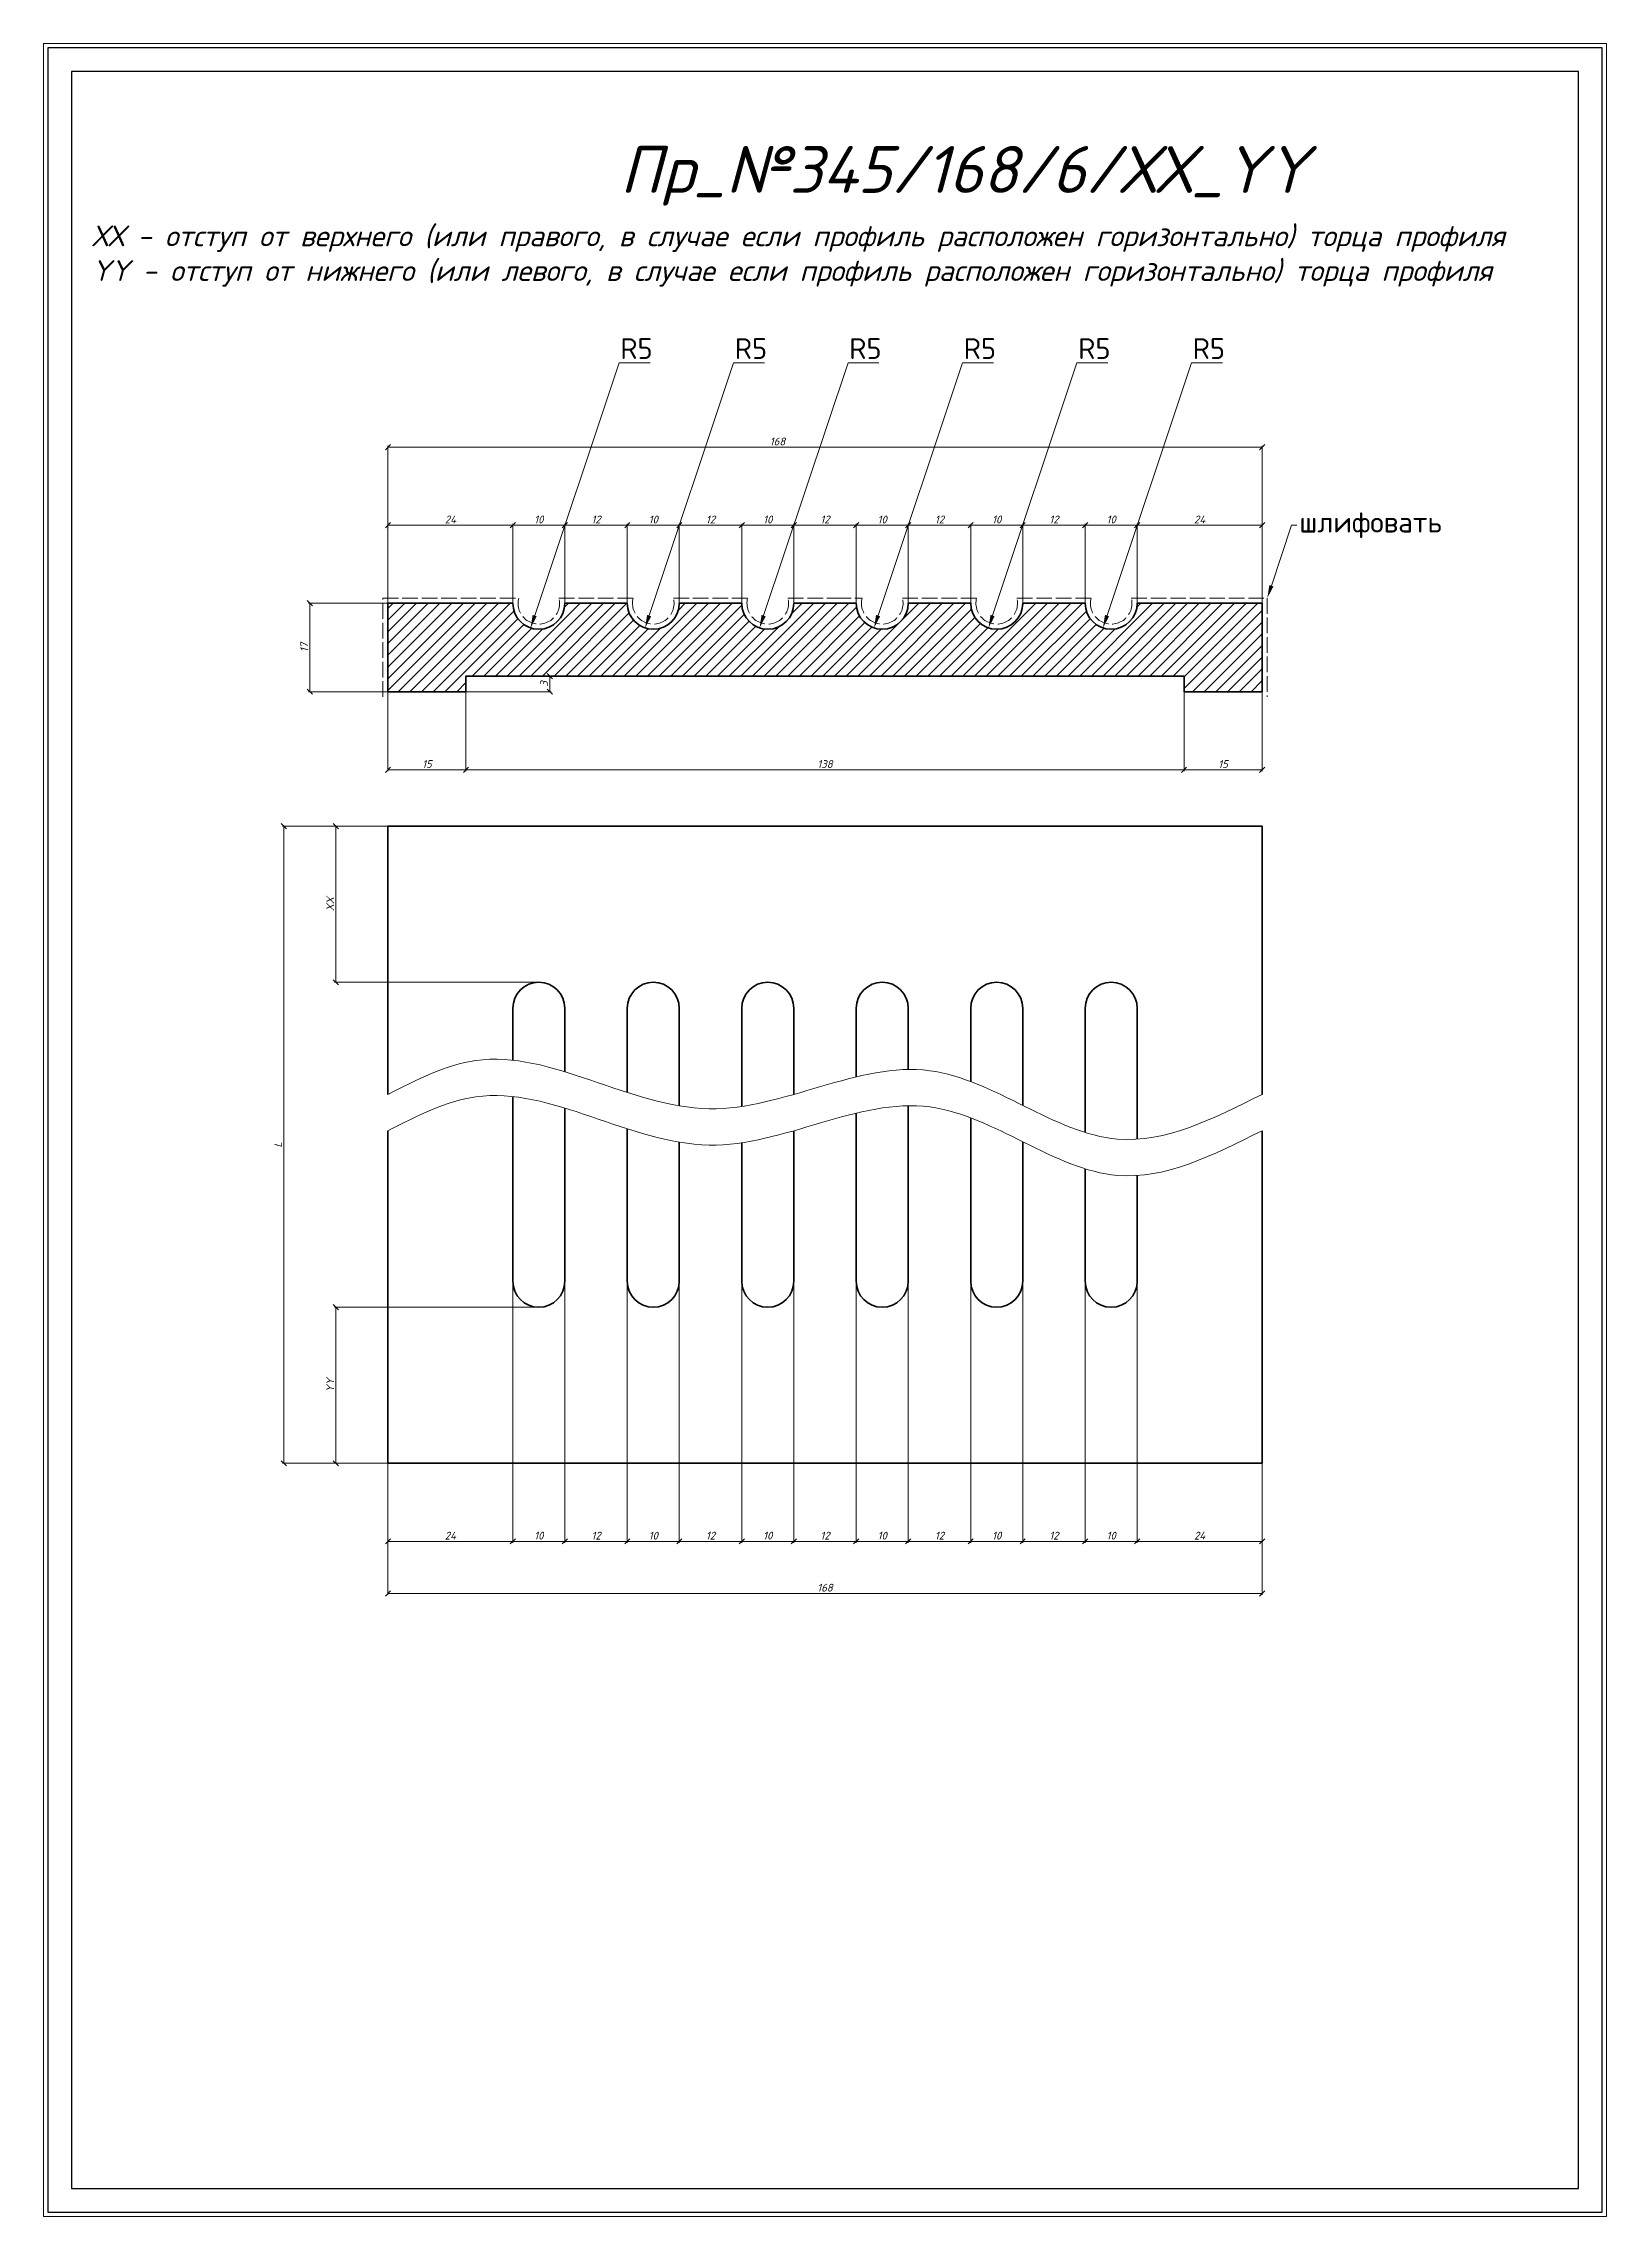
# Model space of a CAD drawing. Header units: millimetres. Extents: x 3164 to 3464, y -2217 to -1799.
import ezdxf
from ezdxf import colors
from ezdxf.entities.mleader import LeaderData, LeaderLine
from ezdxf.math import Vec2, Vec3

# ---------------------------------------------------------------- set-up
doc = ezdxf.new("R2010")
doc.units = ezdxf.units.MM
doc.linetypes.add('ACAD_ISO02W100', pattern=[15, 12, -3])
doc.layers.get('0').update_dxf_attribs({"lineweight": 13})
for name, color, linetype, lineweight in [('Пр_№345', 1, 'Continuous', 35), ('служебный слой ЛИНИИ ПУНКТИРНЫЕ', 7, 'ACAD_ISO02W100', 13), ('служебный слой НАДПИСИ', 7, 'Continuous', 13), ('служебный слой ПОЗИЦИИ', 7, 'Continuous', 13), ('служебный слой РАЗМЕРЫ', 7, 'Continuous', 9), ('служебный слой ШТАМП', 7, 'Continuous', 30), ('служебный слой ШТРИХОВКА', 7, 'Continuous', 5)]:
    doc.layers.add(name, color=color, linetype=linetype, lineweight=lineweight)
doc.styles.add('ЕСКД', font='isocpeur.ttf', dxfattribs={"oblique": 15})
doc.styles.add('ЕСКД профили размеры', font='isocpeur.ttf')
doc.styles.add('ЕСКД штамп_текст', font='isocpeur.ttf')
doc.dimstyles.new('ЕСКД', dxfattribs={"dimtxt": 3.5, "dimasz": 2.5, "dimexe": 0.25, "dimexo": 0, "dimgap": 0.35, "dimtad": 1, "dimdec": 1, "dimzin": 9, "dimtxsty": 'ЕСКД', "dimblk": 'OBLIQUE', "dimcen": 0, "dimclrd": 256, "dimclre": 256, "dimclrt": 256, "dimadec": 1, "dimazin": 0, "dimtfac": 1, "dimtdec": 1, "dimtmove": 0, "dimatfit": 3, "dimldrblk": 'DOTSMALL', "dimfxl": 1, "dimlwd": -1, "dimlwe": -1, "dimarcsym": 0})
doc.dimstyles.new('ЕСКД профили$4', dxfattribs={"dimtxt": 1.5, "dimasz": 1, "dimexe": 0.3, "dimexo": 0, "dimgap": 0.35, "dimtad": 1, "dimtoh": 1, "dimdec": 1, "dimzin": 9, "dimtxsty": 'ЕСКД профили размеры', "dimblk": 'OBLIQUE', "dimcen": 0, "dimse1": 1, "dimclrd": 256, "dimclre": 256, "dimclrt": 256, "dimadec": 1, "dimazin": 0, "dimtfac": 1, "dimtdec": 1, "dimtofl": 0, "dimtmove": 0, "dimatfit": 3, "dimldrblk": 'DOTSMALL', "dimfxl": 1, "dimlwd": -1, "dimlwe": -1, "dimarcsym": 2})

# ---------------------------------------------------------------- blocks, each defined once
blk = doc.blocks.new('_DotSmall')
at = {"color": 0, "linetype": 'ByBlock', "lineweight": -3, "const_width": 0.5}
blk.add_lwpolyline([(-0.0625, 0, 1), (0.0625, 0, 1)], format="xyb", close=True, dxfattribs=at)
blk = doc.blocks.new('_OBLIQUE')
at = {"color": 0, "linetype": 'ByBlock'}
blk.add_line((-0.5, -0.5), (0.5, 0.5), dxfattribs=at)
blk = doc.blocks.new('*D34')
at = {"layer": 'Defpoints', "color": 0, "transparency": 16777216}
for p in [(3254.23, -2037.2), (3230.23, -2072.2), (3230.23, -2087.2)]:
    blk.add_point(p, dxfattribs=at)
at = {"layer": 'служебный слой РАЗМЕРЫ', "transparency": 16777216}
for p, q in [((3254.23, -2037.2), (3254.23, -2087.45)), ((3230.23, -2072.2), (3230.23, -2087.45)), ((3254.23, -2087.2), (3230.23, -2087.2))]:
    blk.add_line(p, q, dxfattribs=at)
at = {"layer": 'служебный слой РАЗМЕРЫ', "transparency": 16777216, "rotation": 180}
blk.add_blockref('_OBLIQUE', (3230.23, -2087.2), dxfattribs=at)
at = {"layer": 'служебный слой РАЗМЕРЫ', "transparency": 16777216}
blk.add_blockref('_OBLIQUE', (3254.23, -2087.2), dxfattribs=at)
at = {"layer": 'служебный слой РАЗМЕРЫ', "transparency": 16777216, "insert": (3242.23, -2086.1), "char_height": 1.5, "attachment_point": 5, "style": 'ЕСКД'}
blk.add_mtext('24', dxfattribs=at)
blk = doc.blocks.new('*D30')
at = {"layer": 'Defpoints', "color": 0, "transparency": 16777216}
for p in [(3230.23, -1949.75), (3210.23, -2072.2), (3230.23, -2072.2)]:
    blk.add_point(p, dxfattribs=at)
at = {"layer": 'служебный слой РАЗМЕРЫ', "transparency": 16777216}
for p, q in [((3230.23, -1949.75), (3209.98, -1949.75)), ((3210.23, -1949.75), (3210.23, -2072.2)), ((3230.23, -2072.2), (3209.98, -2072.2))]:
    blk.add_line(p, q, dxfattribs=at)
for p, rotation in [((3210.23, -1949.75), 90), ((3210.23, -2072.2), 270)]:
    blk.add_blockref('_OBLIQUE', p, dxfattribs=dict(at, rotation=rotation))
at = {"layer": 'служебный слой РАЗМЕРЫ', "transparency": 16777216, "insert": (3209.13, -2010.98), "char_height": 1.5, "attachment_point": 5, "rotation": 90, "style": 'ЕСКД'}
blk.add_mtext('L', dxfattribs=at)
blk = doc.blocks.new('*D29')
at = {"layer": 'Defpoints', "color": 0, "transparency": 16777216}
for p in [(3370.81, -1902.17), (3369.23, -1906.91)]:
    blk.add_point(p, dxfattribs=at)
at = {"layer": 'служебный слой РАЗМЕРЫ', "transparency": 16777216}
for p, q in [((3384.65, -1860.71), (3368.44, -1909.28)), ((3390.6, -1860.71), (3384.65, -1860.71))]:
    blk.add_line(p, q, dxfattribs=at)
blk.add_solid([(3368.04, -1909.15), (3368.83, -1909.42), (3367.65, -1911.65)], dxfattribs=at)
at = {"layer": 'служебный слой РАЗМЕРЫ', "transparency": 16777216, "insert": (3388, -1857.96), "char_height": 4, "attachment_point": 5, "style": 'ЕСКД профили размеры'}
blk.add_mtext('R5', dxfattribs=at)
blk = doc.blocks.new('*D28')
at = {"layer": 'Defpoints', "color": 0, "transparency": 16777216}
for p in [(3348.81, -1902.17), (3347.23, -1906.91)]:
    blk.add_point(p, dxfattribs=at)
at = {"layer": 'служебный слой РАЗМЕРЫ', "transparency": 16777216}
for p, q in [((3362.65, -1860.71), (3346.44, -1909.28)), ((3368.6, -1860.71), (3362.65, -1860.71))]:
    blk.add_line(p, q, dxfattribs=at)
blk.add_solid([(3346.04, -1909.15), (3346.83, -1909.42), (3345.65, -1911.65)], dxfattribs=at)
at = {"layer": 'служебный слой РАЗМЕРЫ', "transparency": 16777216, "insert": (3366, -1857.96), "char_height": 4, "attachment_point": 5, "style": 'ЕСКД профили размеры'}
blk.add_mtext('R5', dxfattribs=at)
blk = doc.blocks.new('*D27')
at = {"layer": 'Defpoints', "color": 0, "transparency": 16777216}
for p in [(3326.81, -1902.17), (3325.23, -1906.91)]:
    blk.add_point(p, dxfattribs=at)
at = {"layer": 'служебный слой РАЗМЕРЫ', "transparency": 16777216}
for p, q in [((3340.65, -1860.71), (3324.44, -1909.28)), ((3346.6, -1860.71), (3340.65, -1860.71))]:
    blk.add_line(p, q, dxfattribs=at)
blk.add_solid([(3324.04, -1909.15), (3324.83, -1909.42), (3323.65, -1911.65)], dxfattribs=at)
at = {"layer": 'служебный слой РАЗМЕРЫ', "transparency": 16777216, "insert": (3344, -1857.96), "char_height": 4, "attachment_point": 5, "style": 'ЕСКД профили размеры'}
blk.add_mtext('R5', dxfattribs=at)
blk = doc.blocks.new('*D26')
at = {"layer": 'Defpoints', "color": 0, "transparency": 16777216}
for p in [(3304.81, -1902.17), (3303.23, -1906.91)]:
    blk.add_point(p, dxfattribs=at)
at = {"layer": 'служебный слой РАЗМЕРЫ', "transparency": 16777216}
for p, q in [((3318.65, -1860.71), (3302.44, -1909.28)), ((3324.6, -1860.71), (3318.65, -1860.71))]:
    blk.add_line(p, q, dxfattribs=at)
blk.add_solid([(3302.04, -1909.15), (3302.83, -1909.42), (3301.65, -1911.65)], dxfattribs=at)
at = {"layer": 'служебный слой РАЗМЕРЫ', "transparency": 16777216, "insert": (3322, -1857.96), "char_height": 4, "attachment_point": 5, "style": 'ЕСКД профили размеры'}
blk.add_mtext('R5', dxfattribs=at)
blk = doc.blocks.new('*D25')
at = {"layer": 'Defpoints', "color": 0, "transparency": 16777216}
for p in [(3282.81, -1902.17), (3281.23, -1906.91)]:
    blk.add_point(p, dxfattribs=at)
at = {"layer": 'служебный слой РАЗМЕРЫ', "transparency": 16777216}
for p, q in [((3296.65, -1860.71), (3280.44, -1909.28)), ((3302.6, -1860.71), (3296.65, -1860.71))]:
    blk.add_line(p, q, dxfattribs=at)
blk.add_solid([(3280.04, -1909.15), (3280.83, -1909.42), (3279.65, -1911.65)], dxfattribs=at)
at = {"layer": 'служебный слой РАЗМЕРЫ', "transparency": 16777216, "insert": (3300, -1857.96), "char_height": 4, "attachment_point": 5, "style": 'ЕСКД профили размеры'}
blk.add_mtext('R5', dxfattribs=at)
blk = doc.blocks.new('*D24')
at = {"layer": 'Defpoints', "color": 0, "transparency": 16777216}
for p in [(3260.81, -1902.17), (3259.23, -1906.91)]:
    blk.add_point(p, dxfattribs=at)
at = {"layer": 'служебный слой РАЗМЕРЫ', "transparency": 16777216}
for p, q in [((3274.65, -1860.71), (3258.44, -1909.28)), ((3280.6, -1860.71), (3274.65, -1860.71))]:
    blk.add_line(p, q, dxfattribs=at)
blk.add_solid([(3258.04, -1909.15), (3258.83, -1909.42), (3257.65, -1911.65)], dxfattribs=at)
at = {"layer": 'служебный слой РАЗМЕРЫ', "transparency": 16777216, "insert": (3278, -1857.96), "char_height": 4, "attachment_point": 5, "style": 'ЕСКД профили размеры'}
blk.add_mtext('R5', dxfattribs=at)
blk = doc.blocks.new('*D23')
at = {"layer": 'Defpoints', "color": 0, "transparency": 16777216}
for p in [(3398.23, -1876.91), (3230.23, -1906.91), (3398.23, -1906.91)]:
    blk.add_point(p, dxfattribs=at)
at = {"layer": 'служебный слой РАЗМЕРЫ', "transparency": 16777216}
for p, q in [((3230.23, -1906.91), (3230.23, -1876.66)), ((3230.23, -1876.91), (3398.23, -1876.91)), ((3398.23, -1906.91), (3398.23, -1876.66))]:
    blk.add_line(p, q, dxfattribs=at)
at = {"layer": 'служебный слой РАЗМЕРЫ', "transparency": 16777216, "rotation": 180}
blk.add_blockref('_OBLIQUE', (3230.23, -1876.91), dxfattribs=at)
at = {"layer": 'служебный слой РАЗМЕРЫ', "transparency": 16777216}
blk.add_blockref('_OBLIQUE', (3398.23, -1876.91), dxfattribs=at)
at = {"layer": 'служебный слой РАЗМЕРЫ', "transparency": 16777216, "insert": (3305.1, -1875.81), "char_height": 1.5, "attachment_point": 5, "style": 'ЕСКД'}
blk.add_mtext('168', dxfattribs=at)
blk = doc.blocks.new('*D21')
at = {"layer": 'Defpoints', "color": 0, "transparency": 16777216}
for p in [(3364.23, -1891.91), (3364.23, -1906.91), (3374.23, -1906.91)]:
    blk.add_point(p, dxfattribs=at)
at = {"layer": 'служебный слой РАЗМЕРЫ', "transparency": 16777216}
for p, q in [((3364.23, -1906.91), (3364.23, -1891.66)), ((3374.23, -1906.91), (3374.23, -1891.66)), ((3374.23, -1891.91), (3364.23, -1891.91))]:
    blk.add_line(p, q, dxfattribs=at)
at = {"layer": 'служебный слой РАЗМЕРЫ', "transparency": 16777216, "rotation": 180}
blk.add_blockref('_OBLIQUE', (3364.23, -1891.91), dxfattribs=at)
at = {"layer": 'служебный слой РАЗМЕРЫ', "transparency": 16777216}
blk.add_blockref('_OBLIQUE', (3374.23, -1891.91), dxfattribs=at)
at = {"layer": 'служебный слой РАЗМЕРЫ', "transparency": 16777216, "insert": (3369.23, -1890.81), "char_height": 1.5, "attachment_point": 5, "style": 'ЕСКД'}
blk.add_mtext('10', dxfattribs=at)
blk = doc.blocks.new('*D19')
at = {"layer": 'Defpoints', "color": 0, "transparency": 16777216}
for p in [(3342.23, -1891.91), (3342.23, -1906.91), (3352.23, -1906.91)]:
    blk.add_point(p, dxfattribs=at)
at = {"layer": 'служебный слой РАЗМЕРЫ', "transparency": 16777216}
for p, q in [((3342.23, -1906.91), (3342.23, -1891.66)), ((3352.23, -1906.91), (3352.23, -1891.66)), ((3352.23, -1891.91), (3342.23, -1891.91))]:
    blk.add_line(p, q, dxfattribs=at)
at = {"layer": 'служебный слой РАЗМЕРЫ', "transparency": 16777216, "rotation": 180}
blk.add_blockref('_OBLIQUE', (3342.23, -1891.91), dxfattribs=at)
at = {"layer": 'служебный слой РАЗМЕРЫ', "transparency": 16777216}
blk.add_blockref('_OBLIQUE', (3352.23, -1891.91), dxfattribs=at)
at = {"layer": 'служебный слой РАЗМЕРЫ', "transparency": 16777216, "insert": (3347.23, -1890.81), "char_height": 1.5, "attachment_point": 5, "style": 'ЕСКД'}
blk.add_mtext('10', dxfattribs=at)
blk = doc.blocks.new('*D17')
at = {"layer": 'Defpoints', "color": 0, "transparency": 16777216}
for p in [(3320.23, -1891.91), (3320.23, -1906.91), (3330.23, -1906.91)]:
    blk.add_point(p, dxfattribs=at)
at = {"layer": 'служебный слой РАЗМЕРЫ', "transparency": 16777216}
for p, q in [((3320.23, -1906.91), (3320.23, -1891.66)), ((3330.23, -1906.91), (3330.23, -1891.66)), ((3330.23, -1891.91), (3320.23, -1891.91))]:
    blk.add_line(p, q, dxfattribs=at)
at = {"layer": 'служебный слой РАЗМЕРЫ', "transparency": 16777216, "rotation": 180}
blk.add_blockref('_OBLIQUE', (3320.23, -1891.91), dxfattribs=at)
at = {"layer": 'служебный слой РАЗМЕРЫ', "transparency": 16777216}
blk.add_blockref('_OBLIQUE', (3330.23, -1891.91), dxfattribs=at)
at = {"layer": 'служебный слой РАЗМЕРЫ', "transparency": 16777216, "insert": (3325.23, -1890.81), "char_height": 1.5, "attachment_point": 5, "style": 'ЕСКД'}
blk.add_mtext('10', dxfattribs=at)
blk = doc.blocks.new('*D16')
at = {"layer": 'Defpoints', "color": 0, "transparency": 16777216}
for p in [(3308.23, -1891.91), (3308.23, -1906.91), (3320.23, -1906.91)]:
    blk.add_point(p, dxfattribs=at)
at = {"layer": 'служебный слой РАЗМЕРЫ', "transparency": 16777216}
for p, q in [((3308.23, -1906.91), (3308.23, -1891.66)), ((3320.23, -1906.91), (3320.23, -1891.66)), ((3320.23, -1891.91), (3308.23, -1891.91))]:
    blk.add_line(p, q, dxfattribs=at)
at = {"layer": 'служебный слой РАЗМЕРЫ', "transparency": 16777216, "rotation": 180}
blk.add_blockref('_OBLIQUE', (3308.23, -1891.91), dxfattribs=at)
at = {"layer": 'служебный слой РАЗМЕРЫ', "transparency": 16777216}
blk.add_blockref('_OBLIQUE', (3320.23, -1891.91), dxfattribs=at)
at = {"layer": 'служебный слой РАЗМЕРЫ', "transparency": 16777216, "insert": (3314.23, -1890.81), "char_height": 1.5, "attachment_point": 5, "style": 'ЕСКД'}
blk.add_mtext('12', dxfattribs=at)
blk = doc.blocks.new('*D15')
at = {"layer": 'Defpoints', "color": 0, "transparency": 16777216}
for p in [(3298.23, -1891.91), (3298.23, -1906.91), (3308.23, -1906.91)]:
    blk.add_point(p, dxfattribs=at)
at = {"layer": 'служебный слой РАЗМЕРЫ', "transparency": 16777216}
for p, q in [((3298.23, -1906.91), (3298.23, -1891.66)), ((3308.23, -1906.91), (3308.23, -1891.66)), ((3308.23, -1891.91), (3298.23, -1891.91))]:
    blk.add_line(p, q, dxfattribs=at)
at = {"layer": 'служебный слой РАЗМЕРЫ', "transparency": 16777216, "rotation": 180}
blk.add_blockref('_OBLIQUE', (3298.23, -1891.91), dxfattribs=at)
at = {"layer": 'служебный слой РАЗМЕРЫ', "transparency": 16777216}
blk.add_blockref('_OBLIQUE', (3308.23, -1891.91), dxfattribs=at)
at = {"layer": 'служебный слой РАЗМЕРЫ', "transparency": 16777216, "insert": (3303.23, -1890.81), "char_height": 1.5, "attachment_point": 5, "style": 'ЕСКД'}
blk.add_mtext('10', dxfattribs=at)
blk = doc.blocks.new('*D13')
at = {"layer": 'Defpoints', "color": 0, "transparency": 16777216}
for p in [(3276.23, -1891.91), (3276.23, -1906.91), (3286.23, -1906.91)]:
    blk.add_point(p, dxfattribs=at)
at = {"layer": 'служебный слой РАЗМЕРЫ', "transparency": 16777216}
for p, q in [((3276.23, -1906.91), (3276.23, -1891.66)), ((3286.23, -1906.91), (3286.23, -1891.66)), ((3286.23, -1891.91), (3276.23, -1891.91))]:
    blk.add_line(p, q, dxfattribs=at)
at = {"layer": 'служебный слой РАЗМЕРЫ', "transparency": 16777216, "rotation": 180}
blk.add_blockref('_OBLIQUE', (3276.23, -1891.91), dxfattribs=at)
at = {"layer": 'служебный слой РАЗМЕРЫ', "transparency": 16777216}
blk.add_blockref('_OBLIQUE', (3286.23, -1891.91), dxfattribs=at)
at = {"layer": 'служебный слой РАЗМЕРЫ', "transparency": 16777216, "insert": (3281.23, -1890.81), "char_height": 1.5, "attachment_point": 5, "style": 'ЕСКД'}
blk.add_mtext('10', dxfattribs=at)
blk = doc.blocks.new('*D11')
at = {"layer": 'Defpoints', "color": 0, "transparency": 16777216}
for p in [(3254.23, -1891.91), (3254.23, -1906.91), (3264.23, -1906.91)]:
    blk.add_point(p, dxfattribs=at)
at = {"layer": 'служебный слой РАЗМЕРЫ', "transparency": 16777216}
for p, q in [((3254.23, -1906.91), (3254.23, -1891.66)), ((3264.23, -1906.91), (3264.23, -1891.66)), ((3264.23, -1891.91), (3254.23, -1891.91))]:
    blk.add_line(p, q, dxfattribs=at)
at = {"layer": 'служебный слой РАЗМЕРЫ', "transparency": 16777216, "rotation": 180}
blk.add_blockref('_OBLIQUE', (3254.23, -1891.91), dxfattribs=at)
at = {"layer": 'служебный слой РАЗМЕРЫ', "transparency": 16777216}
blk.add_blockref('_OBLIQUE', (3264.23, -1891.91), dxfattribs=at)
at = {"layer": 'служебный слой РАЗМЕРЫ', "transparency": 16777216, "insert": (3259.23, -1890.81), "char_height": 1.5, "attachment_point": 5, "style": 'ЕСКД'}
blk.add_mtext('10', dxfattribs=at)
blk = doc.blocks.new('*D10')
at = {"layer": 'Defpoints', "color": 0, "transparency": 16777216}
for p in [(3230.23, -1891.91), (3230.23, -1906.91), (3254.23, -1906.91)]:
    blk.add_point(p, dxfattribs=at)
at = {"layer": 'служебный слой РАЗМЕРЫ', "transparency": 16777216}
for p, q in [((3230.23, -1906.91), (3230.23, -1891.66)), ((3254.23, -1906.91), (3254.23, -1891.66)), ((3254.23, -1891.91), (3230.23, -1891.91))]:
    blk.add_line(p, q, dxfattribs=at)
at = {"layer": 'служебный слой РАЗМЕРЫ', "transparency": 16777216, "rotation": 180}
blk.add_blockref('_OBLIQUE', (3230.23, -1891.91), dxfattribs=at)
at = {"layer": 'служебный слой РАЗМЕРЫ', "transparency": 16777216}
blk.add_blockref('_OBLIQUE', (3254.23, -1891.91), dxfattribs=at)
at = {"layer": 'служебный слой РАЗМЕРЫ', "transparency": 16777216, "insert": (3242.23, -1890.81), "char_height": 1.5, "attachment_point": 5, "style": 'ЕСКД'}
blk.add_mtext('24', dxfattribs=at)
blk = doc.blocks.new('*D9')
at = {"layer": 'Defpoints', "color": 0, "transparency": 16777216}
for p in [(3230.23, -1906.91), (3215.23, -1923.91), (3230.23, -1923.91)]:
    blk.add_point(p, dxfattribs=at)
at = {"layer": 'служебный слой РАЗМЕРЫ', "transparency": 16777216}
for p, q in [((3230.23, -1906.91), (3214.98, -1906.91)), ((3215.23, -1906.91), (3215.23, -1923.91)), ((3230.23, -1923.91), (3214.98, -1923.91))]:
    blk.add_line(p, q, dxfattribs=at)
for p, rotation in [((3215.23, -1906.91), 90), ((3215.23, -1923.91), 270)]:
    blk.add_blockref('_OBLIQUE', p, dxfattribs=dict(at, rotation=rotation))
at = {"layer": 'служебный слой РАЗМЕРЫ', "transparency": 16777216, "insert": (3214.13, -1915.41), "char_height": 1.5, "attachment_point": 5, "rotation": 90, "style": 'ЕСКД'}
blk.add_mtext('17', dxfattribs=at)
blk = doc.blocks.new('*D8')
at = {"layer": 'Defpoints', "color": 0, "transparency": 16777216}
for p in [(3230.23, -1923.91), (3245.23, -1923.91), (3230.23, -1938.91)]:
    blk.add_point(p, dxfattribs=at)
at = {"layer": 'служебный слой РАЗМЕРЫ', "transparency": 16777216}
for p, q in [((3230.23, -1923.91), (3230.23, -1939.16)), ((3245.23, -1923.91), (3245.23, -1939.16)), ((3245.23, -1938.91), (3230.23, -1938.91))]:
    blk.add_line(p, q, dxfattribs=at)
at = {"layer": 'служебный слой РАЗМЕРЫ', "transparency": 16777216, "rotation": 180}
blk.add_blockref('_OBLIQUE', (3230.23, -1938.91), dxfattribs=at)
at = {"layer": 'служебный слой РАЗМЕРЫ', "transparency": 16777216}
blk.add_blockref('_OBLIQUE', (3245.23, -1938.91), dxfattribs=at)
at = {"layer": 'служебный слой РАЗМЕРЫ', "transparency": 16777216, "insert": (3237.73, -1937.81), "char_height": 1.5, "attachment_point": 5, "style": 'ЕСКД'}
blk.add_mtext('15', dxfattribs=at)
blk = doc.blocks.new('*D7')
at = {"layer": 'Defpoints', "color": 0, "transparency": 16777216}
for p in [(3245.23, -1920.91), (3245.23, -1923.91), (3261.36, -1923.91)]:
    blk.add_point(p, dxfattribs=at)
at = {"layer": 'служебный слой РАЗМЕРЫ', "transparency": 16777216}
for p, q in [((3245.23, -1920.91), (3261.61, -1920.91)), ((3261.36, -1920.91), (3261.36, -1923.91)), ((3245.23, -1923.91), (3261.61, -1923.91))]:
    blk.add_line(p, q, dxfattribs=at)
for p, rotation in [((3261.36, -1920.91), 90), ((3261.36, -1923.91), 270)]:
    blk.add_blockref('_OBLIQUE', p, dxfattribs=dict(at, rotation=rotation))
at = {"layer": 'служебный слой РАЗМЕРЫ', "transparency": 16777216, "insert": (3260.26, -1922.41), "char_height": 1.5, "attachment_point": 5, "rotation": 90, "style": 'ЕСКД'}
blk.add_mtext('3', dxfattribs=at)
blk = doc.blocks.new('*D6')
at = {"layer": 'Defpoints', "color": 0, "transparency": 16777216}
for p in [(3259.23, -2042.2), (3220.23, -2072.2), (3259.23, -2072.2)]:
    blk.add_point(p, dxfattribs=at)
at = {"layer": 'служебный слой РАЗМЕРЫ', "transparency": 16777216}
for p, q in [((3259.23, -2042.2), (3219.98, -2042.2)), ((3220.23, -2042.2), (3220.23, -2072.2)), ((3259.23, -2072.2), (3219.98, -2072.2))]:
    blk.add_line(p, q, dxfattribs=at)
for p, rotation in [((3220.23, -2042.2), 90), ((3220.23, -2072.2), 270)]:
    blk.add_blockref('_OBLIQUE', p, dxfattribs=dict(at, rotation=rotation))
at = {"layer": 'служебный слой РАЗМЕРЫ', "transparency": 16777216, "insert": (3219.13, -2057.2), "char_height": 1.5, "attachment_point": 5, "rotation": 90, "style": 'ЕСКД'}
blk.add_mtext('YY', dxfattribs=at)
blk = doc.blocks.new('*D5')
at = {"layer": 'Defpoints', "color": 0, "transparency": 16777216}
for p in [(3220.23, -1949.75), (3248.57, -1949.75), (3259.23, -1979.75)]:
    blk.add_point(p, dxfattribs=at)
at = {"layer": 'служебный слой РАЗМЕРЫ', "transparency": 16777216}
for p, q in [((3248.57, -1949.75), (3219.98, -1949.75)), ((3220.23, -1979.75), (3220.23, -1949.75)), ((3259.23, -1979.75), (3219.98, -1979.75))]:
    blk.add_line(p, q, dxfattribs=at)
for p, rotation in [((3220.23, -1949.75), 90), ((3220.23, -1979.75), 270)]:
    blk.add_blockref('_OBLIQUE', p, dxfattribs=dict(at, rotation=rotation))
at = {"layer": 'служебный слой РАЗМЕРЫ', "transparency": 16777216, "insert": (3219.13, -1964.75), "char_height": 1.5, "attachment_point": 5, "rotation": 90, "style": 'ЕСКД'}
blk.add_mtext('XX', dxfattribs=at)

msp = doc.modelspace()

# ---------------------------------------------------------------- hatches: boundary and pattern name
at = {"layer": 'служебный слой ШТРИХОВКА'}
h = msp.add_hatch(dxfattribs=at)
h.set_pattern_fill('ANSI31', color=256, scale=0.5, style=0)
h.set_pattern_definition([(45, (16.3621, 1772.7893), (-1.122532, 1.122532), [])])
edge = h.paths.add_edge_path()
edge.add_line((3398.23, -1906.91), (3374.23, -1906.91))
edge.add_arc((3369.23, -1906.91), 5, -180, 0, ccw=False)
edge.add_line((3364.23, -1906.91), (3352.23, -1906.91))
edge.add_arc((3347.23, -1906.91), 5, -180, 0, ccw=False)
edge.add_line((3342.23, -1906.91), (3330.23, -1906.91))
edge.add_arc((3325.23, -1906.91), 5, -180, 0, ccw=False)
edge.add_line((3320.23, -1906.91), (3316.23, -1906.91))
edge.add_line((3316.23, -1906.91), (3308.23, -1906.91))
edge.add_arc((3303.23, -1906.91), 5, -180, 0, ccw=False)
edge.add_line((3298.23, -1906.91), (3286.23, -1906.91))
edge.add_arc((3281.23, -1906.91), 5, -180, 0, ccw=False)
edge.add_line((3276.23, -1906.91), (3264.23, -1906.91))
edge.add_arc((3259.23, -1906.91), 5, -180, 0, ccw=False)
edge.add_line((3254.23, -1906.91), (3230.23, -1906.91))
edge.add_line((3230.23, -1906.91), (3230.23, -1923.91))
edge.add_line((3230.23, -1923.91), (3245.23, -1923.91))
edge.add_line((3245.23, -1923.91), (3245.23, -1920.91))
edge.add_line((3245.23, -1920.91), (3383.23, -1920.91))
edge.add_line((3383.23, -1920.91), (3383.23, -1923.91))
edge.add_line((3383.23, -1923.91), (3398.23, -1923.91))
edge.add_line((3398.23, -1923.91), (3398.23, -1906.91))

# ---------------------------------------------------------------- linework, layer by layer
at = {"layer": 'Пр_№345', "ltscale": 100}
msp.add_lwpolyline([(3230.23, -1923.91), (3245.23, -1923.91), (3245.23, -1920.91), (3383.23, -1920.91), (3383.23, -1923.91), (3398.23, -1923.91), (3398.23, -1923.91), (3398.23, -1923.91), (3398.23, -1906.91), (3374.23, -1906.91, -1), (3364.23, -1906.91), (3352.23, -1906.91, -1), (3342.23, -1906.91), (3330.23, -1906.91, -1), (3320.23, -1906.91), (3320.23, -1906.91), (3308.23, -1906.91, -1), (3298.23, -1906.91), (3286.23, -1906.91, -1), (3276.23, -1906.91), (3264.23, -1906.91, -1), (3254.23, -1906.91), (3230.23, -1906.91), (3230.23, -1923.91), (3230.23, -1923.91), (3230.23, -1923.91), (3245.23, -1923.91)], format="xyb", dxfattribs=at)
at = {"layer": 'Пр_№345'}
for points in [[(3230.23, -2001.3), (3230.23, -1949.75), (3230.23, -1949.75), (3398.23, -1949.75), (3398.23, -2001.3)], [(3398.23, -2008.28), (3398.23, -2072.2), (3230.23, -2072.2), (3230.23, -2072.2), (3230.23, -2008.28)]]:
    msp.add_lwpolyline(points, dxfattribs=at)
for points in [[(3264.23, -1996.94), (3264.23, -1984.75, 1), (3254.23, -1984.75), (3254.23, -1994.73)], [(3286.23, -2003.49), (3286.23, -1984.75, 1), (3276.23, -1984.75), (3276.23, -2000.92)], [(3308.23, -2001.3), (3308.23, -1984.75, 1), (3298.23, -1984.75), (3298.23, -2003.6)], [(3330.23, -1996.51), (3330.23, -1984.75, 1), (3320.23, -1984.75), (3320.23, -1997.93)], [(3352.23, -2003.42), (3352.23, -1984.75, 1), (3342.23, -1984.75), (3342.23, -1998.84)], [(3374.23, -2009.92), (3374.23, -1984.75, 1), (3364.23, -1984.75), (3364.23, -2008.62)], [(3264.23, -2003.92), (3264.23, -2037.2, -1), (3254.23, -2037.2), (3254.23, -2001.71)], [(3330.23, -2003.48), (3330.23, -2037.2, -1), (3320.23, -2037.2), (3320.23, -2004.9)], [(3286.23, -2010.47), (3286.23, -2037.2, -1), (3276.23, -2037.2), (3276.23, -2007.89)], [(3308.23, -2008.28), (3308.23, -2037.2, -1), (3298.23, -2037.2), (3298.23, -2010.57)], [(3352.23, -2010.4), (3352.23, -2037.2, -1), (3342.23, -2037.2), (3342.23, -2005.82)], [(3374.23, -2016.89), (3374.23, -2037.2, -1), (3364.23, -2037.2), (3364.23, -2015.59)]]:
    msp.add_lwpolyline(points, format="xyb", dxfattribs=at)
at = {"layer": 'служебный слой ЛИНИИ ПУНКТИРНЫЕ', "ltscale": 0.25}
msp.add_lwpolyline([(3229.23, -1924.91), (3229.23, -1924.91), (3229.23, -1905.91), (3255.36, -1905.91, 1.290994), (3263.1, -1905.91), (3277.36, -1905.91, 1.290994), (3285.1, -1905.91), (3299.36, -1905.91, 1.290994), (3307.1, -1905.91), (3316.23, -1905.91), (3321.36, -1905.91, 1.290994), (3329.1, -1905.91), (3343.36, -1905.91, 1.290994), (3351.1, -1905.91), (3365.36, -1905.91, 1.290994), (3373.1, -1905.91), (3399.23, -1905.91), (3399.23, -1924.91), (3399.23, -1924.91)], format="xyb", dxfattribs=at)
at = {"layer": 'служебный слой ШТАМП', "color": 6, "lineweight": 5, "ltscale": 100}
msp.add_lwpolyline([(3464.43, -1799.32), (3164.03, -1799.32), (3164.03, -2216.96), (3464.43, -2216.96)], close=True, dxfattribs=at)
at = {"layer": 'служебный слой ШТАМП', "color": 0, "ltscale": 100}
for points in [[(3463.57, -1800.19), (3164.89, -1800.19), (3164.89, -2216.1), (3463.57, -2216.1)], [(3459.04, -1804.72), (3169.42, -1804.72), (3169.42, -2211.56), (3459.04, -2211.56)]]:
    msp.add_lwpolyline(points, close=True, dxfattribs=at)
at = {"layer": 'служебный слой ШТРИХОВКА', "ltscale": 10}
for points in [[(3230.23, -2001.3), (3247.12, -1994.79), (3291.96, -2004.05), (3334.38, -1996.74), (3370.45, -2009.89), (3398.23, -2001.3)], [(3230.23, -2008.28), (3247.12, -2001.77), (3291.96, -2011.03), (3334.38, -2003.72), (3370.45, -2016.87), (3398.23, -2008.28)]]:
    msp.add_spline(points, degree=3, dxfattribs=at)

# ---------------------------------------------------------------- texts
at = {"layer": 'служебный слой НАДПИСИ', "style": 'ЕСКД', "oblique": 15}
msp.add_text('Пр_№345/168/6/ХХ_YY', height=9, dxfattribs=at).set_placement((3274.82, -1828.04))
at = {"layer": 'служебный слой НАДПИСИ', "insert": (3173.34, -1834.3), "char_height": 4, "attachment_point": 1, "style": 'ЕСКД'}
msp.add_mtext_dynamic_manual_height_columns('ХХ - отступ от верхнего (или правого, в случае если профиль расположен горизонтально) торца профиля\\PYY - отступ от нижнего (или левого, в случае если профиль расположен горизонтально) торца профиля', width=307.678, gutter_width=15, heights=[0], dxfattribs=at)

# ---------------------------------------------------------------- dimensions: what is measured, and where the dimension line sits
at = {"layer": 'служебный слой РАЗМЕРЫ'}
for center, mpoint, picture, middle in [((3259.23, -1906.91), (3260.81, -1902.17), '*D24', (3278, -1860.71)), ((3281.23, -1906.91), (3282.81, -1902.17), '*D25', (3300, -1860.71)), ((3303.23, -1906.91), (3304.81, -1902.17), '*D26', (3322, -1860.71)), ((3325.23, -1906.91), (3326.81, -1902.17), '*D27', (3344, -1860.71)), ((3347.23, -1906.91), (3348.81, -1902.17), '*D28', (3366, -1860.71)), ((3369.23, -1906.91), (3370.81, -1902.17), '*D29', (3388, -1860.71))]:
    dim = msp.add_radius_dim(center=center, mpoint=mpoint, dimstyle='ЕСКД профили$4', override={"dimtxt": 4, "dimasz": 2.5, "dimgap": 0.75, "dimsah": 1}, dxfattribs=at)
    dim.commit()
    dim.dimension.update_dxf_attribs({"geometry": picture, "text_midpoint": middle, "dimtype": 132})
dim = msp.add_linear_dim(base=(3398.23, -1876.91), p1=(3230.23, -1906.91), p2=(3398.23, -1906.91), dimstyle='ЕСКД', override={"dimtxt": 1.5, "dimasz": 1}, dxfattribs=at)
dim.commit()
dim.dimension.update_dxf_attribs({"geometry": '*D23', "text_midpoint": (3305.1, -1876.91), "dimtype": 128})
for base, p1, p2, picture, middle in [((3230.23, -1891.91), (3254.23, -1906.91), (3230.23, -1906.91), '*D10', (3242.23, -1890.81)), ((3254.23, -1891.91), (3264.23, -1906.91), (3254.23, -1906.91), '*D11', (3259.23, -1890.81)), ((3276.23, -1891.91), (3286.23, -1906.91), (3276.23, -1906.91), '*D13', (3281.23, -1890.81)), ((3298.23, -1891.91), (3308.23, -1906.91), (3298.23, -1906.91), '*D15', (3303.23, -1890.81)), ((3308.23, -1891.91), (3320.23, -1906.91), (3308.23, -1906.91), '*D16', (3314.23, -1890.81)), ((3320.23, -1891.91), (3330.23, -1906.91), (3320.23, -1906.91), '*D17', (3325.23, -1890.81)), ((3342.23, -1891.91), (3352.23, -1906.91), (3342.23, -1906.91), '*D19', (3347.23, -1890.81)), ((3364.23, -1891.91), (3374.23, -1906.91), (3364.23, -1906.91), '*D21', (3369.23, -1890.81)), ((3230.23, -1938.91), (3245.23, -1923.91), (3230.23, -1923.91), '*D8', (3237.73, -1937.81)), ((3230.23, -2087.2), (3254.23, -2037.2), (3230.23, -2072.2), '*D34', (3242.23, -2086.1))]:
    dim = msp.add_linear_dim(base=base, p1=p1, p2=p2, dimstyle='ЕСКД', override={"dimtxt": 1.5, "dimasz": 1}, dxfattribs=at)
    dim.commit()
    dim.dimension.update_dxf_attribs({"geometry": picture, "text_midpoint": middle})
for base, p1, p2 in [((3276.23, -1891.91), (3264.23, -1906.91), (3276.23, -1906.91)), ((3298.23, -1891.91), (3286.23, -1906.91), (3298.23, -1906.91)), ((3342.23, -1891.91), (3330.23, -1906.91), (3342.23, -1906.91)), ((3364.23, -1891.91), (3352.23, -1906.91), (3364.23, -1906.91)), ((3398.23, -1891.91), (3374.23, -1906.91), (3398.23, -1906.91)), ((3383.23, -1938.91), (3245.23, -1923.91), (3383.23, -1923.91)), ((3398.23, -1938.91), (3383.23, -1923.91), (3398.23, -1923.91)), ((3264.23, -2087.2), (3254.23, -2037.2), (3264.23, -2037.2)), ((3276.23, -2087.2), (3264.23, -2037.2), (3276.23, -2037.2)), ((3286.23, -2087.2), (3276.23, -2037.2), (3286.23, -2037.2)), ((3298.23, -2087.2), (3286.23, -2037.2), (3298.23, -2037.2)), ((3308.23, -2087.2), (3298.23, -2037.2), (3308.23, -2037.2)), ((3320.23, -2087.2), (3308.23, -2037.2), (3320.23, -2037.2)), ((3330.23, -2087.2), (3320.23, -2037.2), (3330.23, -2037.2)), ((3342.23, -2087.2), (3330.23, -2037.2), (3342.23, -2037.2)), ((3352.23, -2087.2), (3342.23, -2037.2), (3352.23, -2037.2)), ((3364.23, -2087.2), (3352.23, -2037.2), (3364.23, -2037.2)), ((3374.23, -2087.2), (3364.23, -2037.2), (3374.23, -2037.2)), ((3398.23, -2087.2), (3374.23, -2037.2), (3398.23, -2072.2)), ((3398.23, -2097.2), (3230.23, -2072.2), (3398.23, -2072.2))]:
    msp.add_linear_dim(base=base, p1=p1, p2=p2, dimstyle='ЕСКД', override={"dimtxt": 1.5, "dimasz": 1}, dxfattribs=at).render()
for base, p1, p2, picture, middle in [((3215.23, -1923.91), (3230.23, -1906.91), (3230.23, -1923.91), '*D9', (3214.13, -1915.41)), ((3261.36, -1923.91), (3245.23, -1920.91), (3245.23, -1923.91), '*D7', (3260.26, -1922.41))]:
    dim = msp.add_linear_dim(base=base, p1=p1, p2=p2, angle=90, dimstyle='ЕСКД', override={"dimtxt": 1.5, "dimasz": 1}, dxfattribs=at)
    dim.commit()
    dim.dimension.update_dxf_attribs({"geometry": picture, "text_midpoint": middle})
dim = msp.add_linear_dim(base=(3210.23, -2072.2), p1=(3230.23, -1949.75), p2=(3230.23, -2072.2), angle=90, text='L', dimstyle='ЕСКД', override={"dimtxt": 1.5, "dimasz": 1}, dxfattribs=at)
dim.commit()
dim.dimension.update_dxf_attribs({"geometry": '*D30', "text_midpoint": (3209.13, -2010.98)})
for base, p1, p2, angle, text, picture, middle in [((3220.23, -1949.75), (3259.23, -1979.75), (3248.57, -1949.75), 90, 'XX', '*D5', (3220.23, -1964.75)), ((3220.23, -2072.2), (3259.23, -2042.2), (3259.23, -2072.2), 270, 'YY', '*D6', (3220.23, -2057.2))]:
    dim = msp.add_linear_dim(base=base, p1=p1, p2=p2, angle=angle, text=text, dimstyle='ЕСКД', override={"dimtxt": 1.5, "dimasz": 1}, dxfattribs=at)
    dim.commit()
    dim.dimension.update_dxf_attribs({"geometry": picture, "text_midpoint": middle, "dimtype": 128})

# ---------------------------------------------------------------- leaders
at = {"layer": 'служебный слой ПОЗИЦИИ'}
ml = msp.add_multileader_mtext('Standard', dxfattribs=at)
ml.set_content('\\A1;шлифовать', color=256, style='ЕСКД штамп_текст')
ml.set_leader_properties(color=256, linetype='ByLayer', lineweight=-1)
ml.build(insert=Vec2(0, 0))
ml.multileader.update_dxf_attribs({"dogleg_length": 1, "arrow_head_size": 2.5})
ctx = ml.context
ctx.base_point, ctx.arrow_head_size, ctx.landing_gap_size, ctx.plane_origin = Vec3(3404.9, -1891.91), 2.5, 0.5, Vec3(3425.29, -1879.23)
notes = []
notes.append((ctx, [(1, (1, 1, 0), (3403.9, -1891.91), (1, 0), 1, [(0, [(3399.23, -1905.91)], 0, [])])]))
ctx.mtext.insert, ctx.mtext.flow_direction = Vec3(3405.4, -1889.31), 5
for ctx, leaders in notes:
    for number, flags, end, landing, length, lines in leaders:
        leader = LeaderData()
        leader.index, (leader.has_last_leader_line, leader.has_dogleg_vector, leader.attachment_direction) = number, flags
        leader.last_leader_point, leader.dogleg_vector, leader.dogleg_length = Vec3(end), Vec3(landing), length
        for number, points, colour, breaks in lines:
            line = LeaderLine()
            line.index, line.vertices, line.color, line.breaks = number, Vec3.list(points), colors.encode_raw_color(colour), breaks
            leader.lines.append(line)
        ctx.leaders.append(leader)

doc.saveas('drawing.dxf')
